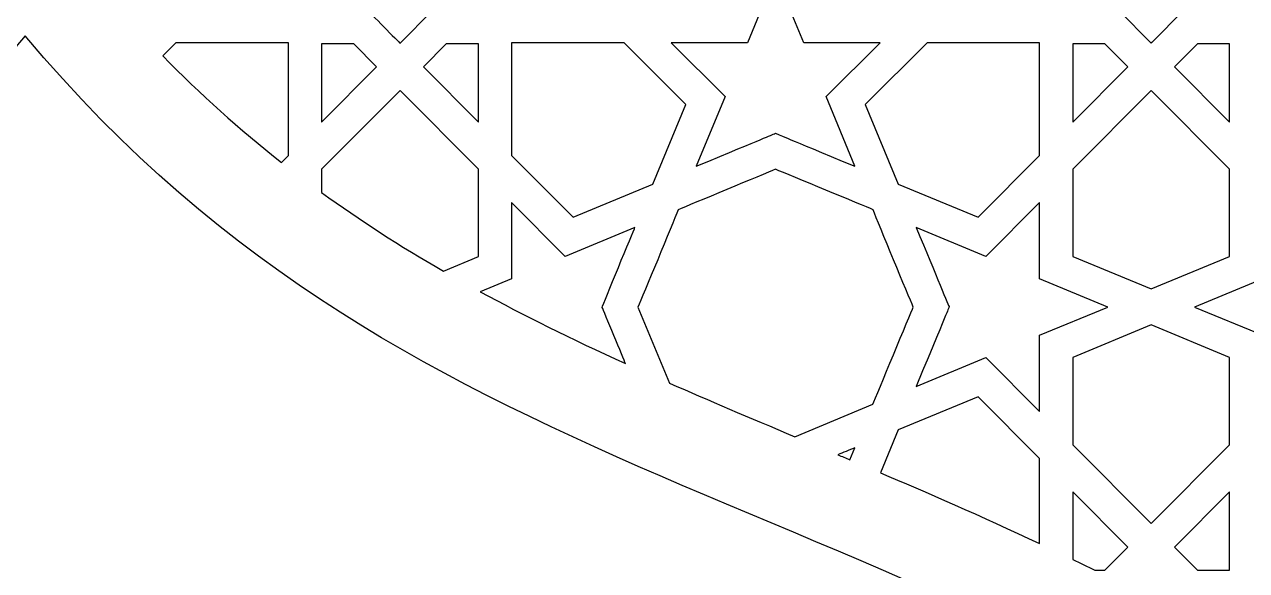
# Model space of a CAD drawing. Header units: millimetres. Extents: x -71 to 71, y -100 to 100.
# Drawn here: x 0 to 32.42, y 60.87 to 75.35 of the extents above; entities that cross this region are included whole.
import ezdxf

# ---------------------------------------------------------------- set-up
doc = ezdxf.new("R2010")
doc.units = ezdxf.units.MM
doc.header["$MEASUREMENT"] = 0
doc.layers.add('layer 1', color=7, linetype='Continuous')

msp = doc.modelspace()

# ---------------------------------------------------------------- linework, layer by layer
at = {"layer": 'layer 1', "color": 250}
for points, knots in [([(71.4703, 100.1536), (71.4703, 100.1536), (-71.4375, 100.1536), (-71.4375, 100.1536), (-71.4375, 100.1536), (-71.4375, 100.1536), (-71.4375, -99.8361), (-71.4375, -99.8361), (-71.4375, -99.8361), (-71.4375, -99.8361), (-47.8871, -99.8361), (-47.8871, -99.8361), (-47.8871, -99.8361), (-47.8871, -99.8361), (-47.8871, 29.4887), (-47.8871, 29.4887), (-47.8871, 29.4887), (-47.8871, 38.6786), (-43.8667, 47.1615), (-36.8563, 52.7622), (-36.8563, 52.7622), (-23.6283, 63.3317), (-10.5375, 62.4029), (0.0166, 75.0503), (0.0166, 75.0503), (10.5703, 62.4029), (23.6608, 63.3317), (36.8893, 52.7622), (36.8893, 52.7622), (43.8993, 47.1615), (47.9199, 38.6789), (47.9199, 29.4887), (47.9199, 29.4887), (47.9199, 29.4887), (47.9199, -99.8361), (47.9199, -99.8361), (47.9199, -99.8361), (47.9199, -99.8361), (71.4703, -99.8361), (71.4703, -99.8361), (71.4703, -99.8361), (71.4703, -99.8361), (71.4703, 100.1536), (71.4703, 100.1536)], [0, 0, 0, 0, 0.0833333, 0.0833333, 0.0833333, 0.0833333, 0.1666667, 0.1666667, 0.1666667, 0.1666667, 0.25, 0.25, 0.25, 0.25, 0.3333333, 0.3333333, 0.3333333, 0.3333333, 0.4166667, 0.4166667, 0.4166667, 0.4166667, 0.5, 0.5, 0.5, 0.5, 0.5833333, 0.5833333, 0.5833333, 0.5833333, 0.6666667, 0.6666667, 0.6666667, 0.6666667, 0.75, 0.75, 0.75, 0.75, 0.8333333, 0.8333333, 0.8333333, 0.8333333, 1, 1, 1, 1]), ([(6.9906, 77.8221), (6.9906, 77.8221), (7.8588, 78.6807), (7.8588, 78.6807), (7.8588, 78.6807), (7.8588, 78.6807), (7.8588, 79.9232), (7.8588, 79.9232), (7.8588, 79.9232), (7.8588, 79.9232), (9.101, 79.9232), (9.101, 79.9232), (9.101, 79.9232), (9.101, 79.9232), (9.9607, 80.7907), (9.9607, 80.7907), (9.9607, 80.7907), (9.9607, 80.7907), (10.8186, 79.9232), (10.8186, 79.9232), (10.8186, 79.9232), (10.8186, 79.9232), (12.0625, 79.9232), (12.0625, 79.9232), (12.0625, 79.9232), (12.0625, 79.9232), (12.0625, 78.6807), (12.0625, 78.6807), (12.0625, 78.6807), (12.0625, 78.6807), (12.9293, 77.8221), (12.9293, 77.8221), (12.9293, 77.8221), (12.9293, 77.8221), (12.0625, 76.9631), (12.0625, 76.9631), (12.0625, 76.9631), (12.0625, 76.9631), (12.0625, 75.7206), (12.0625, 75.7206), (12.0625, 75.7206), (12.0625, 75.7206), (10.8186, 75.7206), (10.8186, 75.7206), (10.8186, 75.7206), (10.8186, 75.7206), (9.961, 74.8538), (9.961, 74.8538), (9.961, 74.8538), (9.9399, 74.8739), (9.1218, 75.6998), (9.101, 75.7206), (9.101, 75.7206), (9.101, 75.7206), (7.8588, 75.7206), (7.8588, 75.7206), (7.8588, 75.7206), (7.8588, 75.7206), (7.8588, 76.9634), (7.8588, 76.9634), (7.8588, 76.9634), (7.8588, 76.9634), (6.9906, 77.8221), (6.9906, 77.8221)], [0, 0, 0, 0, 0.0588235, 0.0588235, 0.0588235, 0.0588235, 0.1176471, 0.1176471, 0.1176471, 0.1176471, 0.1764706, 0.1764706, 0.1764706, 0.1764706, 0.2352941, 0.2352941, 0.2352941, 0.2352941, 0.2941176, 0.2941176, 0.2941176, 0.2941176, 0.3529412, 0.3529412, 0.3529412, 0.3529412, 0.4117647, 0.4117647, 0.4117647, 0.4117647, 0.4705882, 0.4705882, 0.4705882, 0.4705882, 0.5294118, 0.5294118, 0.5294118, 0.5294118, 0.5882353, 0.5882353, 0.5882353, 0.5882353, 0.6470588, 0.6470588, 0.6470588, 0.6470588, 0.7058824, 0.7058824, 0.7058824, 0.7058824, 0.7647059, 0.7647059, 0.7647059, 0.7647059, 0.8235294, 0.8235294, 0.8235294, 0.8235294, 0.8823529, 0.8823529, 0.8823529, 0.8823529, 1, 1, 1, 1]), ([(29.9138, 74.8771), (29.9138, 74.8771), (29.9127, 74.8796), (29.9127, 74.8796), (29.9127, 74.8796), (29.9127, 74.8796), (29.8884, 74.8552), (29.8884, 74.8552), (29.8884, 74.8552), (29.8884, 74.8552), (29.0322, 75.7206), (29.0322, 75.7206), (29.0322, 75.7206), (29.0322, 75.7206), (27.7883, 75.7206), (27.7883, 75.7206), (27.7883, 75.7206), (27.7883, 75.7206), (27.7883, 76.9631), (27.7883, 76.9631), (27.7883, 76.9631), (27.7883, 76.9631), (26.9215, 77.8221), (26.9215, 77.8221), (26.9215, 77.8221), (26.9215, 77.8221), (27.7883, 78.6807), (27.7883, 78.6807), (27.7883, 78.6807), (27.7883, 78.6807), (27.7883, 79.9232), (27.7883, 79.9232), (27.7883, 79.9232), (27.7883, 79.9232), (29.0322, 79.9232), (29.0322, 79.9232), (29.0322, 79.9232), (29.0322, 79.9232), (29.8902, 80.7907), (29.8902, 80.7907), (29.8902, 80.7907), (29.8902, 80.7907), (30.7499, 79.9232), (30.7499, 79.9232), (30.7499, 79.9232), (30.7499, 79.9232), (31.992, 79.9232), (31.992, 79.9232), (31.992, 79.9232), (31.992, 79.9232), (31.992, 78.6807), (31.992, 78.6807), (31.992, 78.6807), (31.992, 78.6807), (32.8602, 77.8221), (32.8602, 77.8221), (32.8602, 77.8221), (32.8602, 77.8221), (31.992, 76.9634), (31.992, 76.9634), (31.992, 76.9634), (31.992, 76.9634), (31.992, 75.7206), (31.992, 75.7206), (31.992, 75.7206), (31.992, 75.7206), (30.7499, 75.7206), (30.7499, 75.7206), (30.7499, 75.7206), (30.7499, 75.7206), (29.9138, 74.8771), (29.9138, 74.8771)], [0, 0, 0, 0, 0.0526316, 0.0526316, 0.0526316, 0.0526316, 0.1052632, 0.1052632, 0.1052632, 0.1052632, 0.1578947, 0.1578947, 0.1578947, 0.1578947, 0.2105263, 0.2105263, 0.2105263, 0.2105263, 0.2631579, 0.2631579, 0.2631579, 0.2631579, 0.3157895, 0.3157895, 0.3157895, 0.3157895, 0.3684211, 0.3684211, 0.3684211, 0.3684211, 0.4210526, 0.4210526, 0.4210526, 0.4210526, 0.4736842, 0.4736842, 0.4736842, 0.4736842, 0.5263158, 0.5263158, 0.5263158, 0.5263158, 0.5789474, 0.5789474, 0.5789474, 0.5789474, 0.6315789, 0.6315789, 0.6315789, 0.6315789, 0.6842105, 0.6842105, 0.6842105, 0.6842105, 0.7368421, 0.7368421, 0.7368421, 0.7368421, 0.7894737, 0.7894737, 0.7894737, 0.7894737, 0.8421053, 0.8421053, 0.8421053, 0.8421053, 0.8947368, 0.8947368, 0.8947368, 0.8947368, 1, 1, 1, 1]), ([(19.1759, 74.8616), (19.1759, 74.8616), (19.9256, 76.6703), (19.9256, 76.6703), (19.9256, 76.6703), (19.9256, 76.6703), (20.6749, 74.8616), (20.6749, 74.8616), (20.6749, 74.8616), (20.6749, 74.8616), (22.696, 74.8616), (22.696, 74.8616), (22.696, 74.8616), (22.696, 74.8616), (21.2644, 73.4371), (21.2644, 73.4371), (21.2644, 73.4371), (21.2644, 73.4371), (22.0306, 71.5896), (22.0306, 71.5896), (22.0306, 71.5896), (20.132, 72.3763), (20.1037, 72.3879), (19.9256, 72.4634), (19.9256, 72.4634), (19.7471, 72.3879), (19.7178, 72.3759), (17.8202, 71.5896), (17.8202, 71.5896), (17.8202, 71.5896), (18.5865, 73.4371), (18.5865, 73.4371), (18.5865, 73.4371), (18.5865, 73.4371), (17.1552, 74.8616), (17.1552, 74.8616), (17.1552, 74.8616), (17.1552, 74.8616), (19.1759, 74.8616), (19.1759, 74.8616)], [0, 0, 0, 0, 0.0909091, 0.0909091, 0.0909091, 0.0909091, 0.1818182, 0.1818182, 0.1818182, 0.1818182, 0.2727273, 0.2727273, 0.2727273, 0.2727273, 0.3636364, 0.3636364, 0.3636364, 0.3636364, 0.4545455, 0.4545455, 0.4545455, 0.4545455, 0.5454545, 0.5454545, 0.5454545, 0.5454545, 0.6363636, 0.6363636, 0.6363636, 0.6363636, 0.7272727, 0.7272727, 0.7272727, 0.7272727, 0.8181818, 0.8181818, 0.8181818, 0.8181818, 1, 1, 1, 1]), ([(6.9995, 74.8616), (6.9995, 74.8616), (6.9995, 71.8767), (6.9995, 71.8767), (6.9995, 71.8767), (6.9995, 71.8767), (6.8167, 71.6922), (6.8167, 71.6922), (6.8167, 71.6922), (5.6949, 72.5731), (4.6634, 73.4977), (3.6675, 74.5151), (3.6675, 74.5151), (3.6675, 74.5151), (4.015, 74.8616), (4.015, 74.8616), (4.015, 74.8616), (4.015, 74.8616), (6.9995, 74.8616), (6.9995, 74.8616)], [0, 0, 0, 0, 0.1666667, 0.1666667, 0.1666667, 0.1666667, 0.3333333, 0.3333333, 0.3333333, 0.3333333, 0.5, 0.5, 0.5, 0.5, 0.6666667, 0.6666667, 0.6666667, 0.6666667, 1, 1, 1, 1]), ([(7.8807, 72.7625), (7.8807, 72.7625), (7.8807, 74.8397), (7.8807, 74.8397), (7.8807, 74.8397), (7.8807, 74.8397), (8.7337, 74.8397), (8.7337, 74.8397), (8.7337, 74.8397), (8.7337, 74.8397), (9.3394, 74.2287), (9.3394, 74.2287), (9.3394, 74.2287), (9.3394, 74.2287), (7.8807, 72.7625), (7.8807, 72.7625)], [0, 0, 0, 0, 0.2, 0.2, 0.2, 0.2, 0.4, 0.4, 0.4, 0.4, 0.6, 0.6, 0.6, 0.6, 1, 1, 1, 1]), ([(12.0396, 74.8397), (12.0396, 74.8397), (12.0396, 72.7625), (12.0396, 72.7625), (12.0396, 72.7625), (12.0396, 72.7625), (10.5809, 74.2287), (10.5809, 74.2287), (10.5809, 74.2287), (10.5809, 74.2287), (11.1866, 74.8397), (11.1866, 74.8397), (11.1866, 74.8397), (11.1866, 74.8397), (12.0396, 74.8397), (12.0396, 74.8397)], [0, 0, 0, 0, 0.2, 0.2, 0.2, 0.2, 0.4, 0.4, 0.4, 0.4, 0.6, 0.6, 0.6, 0.6, 1, 1, 1, 1]), ([(12.9219, 74.8616), (12.9219, 74.8616), (15.9064, 74.8616), (15.9064, 74.8616), (15.9064, 74.8616), (15.9064, 74.8616), (17.5465, 73.2293), (17.5465, 73.2293), (17.5465, 73.2293), (17.5465, 73.2293), (16.6684, 71.1137), (16.6684, 71.1137), (16.6684, 71.1137), (16.6684, 71.1137), (14.5538, 70.2367), (14.5538, 70.2367), (14.5538, 70.2367), (14.5538, 70.2367), (12.9219, 71.8771), (12.9219, 71.8771), (12.9219, 71.8771), (12.9219, 71.8771), (12.9219, 74.8616), (12.9219, 74.8616)], [0, 0, 0, 0, 0.1428571, 0.1428571, 0.1428571, 0.1428571, 0.2857143, 0.2857143, 0.2857143, 0.2857143, 0.4285714, 0.4285714, 0.4285714, 0.4285714, 0.5714286, 0.5714286, 0.5714286, 0.5714286, 0.7142857, 0.7142857, 0.7142857, 0.7142857, 1, 1, 1, 1]), ([(23.1814, 71.1137), (23.1814, 71.1137), (22.3044, 73.2293), (22.3044, 73.2293), (22.3044, 73.2293), (22.3044, 73.2293), (23.9444, 74.8616), (23.9444, 74.8616), (23.9444, 74.8616), (23.9444, 74.8616), (26.9289, 74.8616), (26.9289, 74.8616), (26.9289, 74.8616), (26.9289, 74.8616), (26.9289, 71.8771), (26.9289, 71.8771), (26.9289, 71.8771), (26.9289, 71.8771), (25.297, 70.2367), (25.297, 70.2367), (25.297, 70.2367), (25.297, 70.2367), (23.1814, 71.1137), (23.1814, 71.1137)], [0, 0, 0, 0, 0.1428571, 0.1428571, 0.1428571, 0.1428571, 0.2857143, 0.2857143, 0.2857143, 0.2857143, 0.4285714, 0.4285714, 0.4285714, 0.4285714, 0.5714286, 0.5714286, 0.5714286, 0.5714286, 0.7142857, 0.7142857, 0.7142857, 0.7142857, 1, 1, 1, 1]), ([(29.27, 74.2287), (29.27, 74.2287), (27.8112, 72.7625), (27.8112, 72.7625), (27.8112, 72.7625), (27.8112, 72.7625), (27.8112, 74.8397), (27.8112, 74.8397), (27.8112, 74.8397), (27.8112, 74.8397), (28.6643, 74.8397), (28.6643, 74.8397), (28.6643, 74.8397), (28.6643, 74.8397), (29.27, 74.2287), (29.27, 74.2287)], [0, 0, 0, 0, 0.2, 0.2, 0.2, 0.2, 0.4, 0.4, 0.4, 0.4, 0.6, 0.6, 0.6, 0.6, 1, 1, 1, 1]), ([(31.9705, 74.8397), (31.9705, 74.8397), (31.9705, 72.7625), (31.9705, 72.7625), (31.9705, 72.7625), (31.9705, 72.7625), (30.5114, 74.2287), (30.5114, 74.2287), (30.5114, 74.2287), (30.5114, 74.2287), (31.1175, 74.8397), (31.1175, 74.8397), (31.1175, 74.8397), (31.1175, 74.8397), (31.9705, 74.8397), (31.9705, 74.8397)], [0, 0, 0, 0, 0.2, 0.2, 0.2, 0.2, 0.4, 0.4, 0.4, 0.4, 0.6, 0.6, 0.6, 0.6, 1, 1, 1, 1]), ([(12.0396, 71.5123), (12.0396, 71.5123), (12.0396, 69.1949), (12.0396, 69.1949), (12.0396, 69.1949), (12.0396, 69.1949), (11.11, 68.8107), (11.11, 68.8107), (11.11, 68.8107), (9.9593, 69.474), (8.902, 70.1559), (7.8807, 70.8932), (7.8807, 70.8932), (7.8807, 70.8932), (7.8807, 71.5123), (7.8807, 71.5123), (7.8807, 71.5123), (7.8807, 71.5123), (9.96, 73.6022), (9.96, 73.6022), (9.96, 73.6022), (9.96, 73.6022), (12.0396, 71.5123), (12.0396, 71.5123)], [0, 0, 0, 0, 0.1428571, 0.1428571, 0.1428571, 0.1428571, 0.2857143, 0.2857143, 0.2857143, 0.2857143, 0.4285714, 0.4285714, 0.4285714, 0.4285714, 0.5714286, 0.5714286, 0.5714286, 0.5714286, 0.7142857, 0.7142857, 0.7142857, 0.7142857, 1, 1, 1, 1]), ([(27.8112, 71.5123), (27.8112, 71.5123), (29.8909, 73.6022), (29.8909, 73.6022), (29.8909, 73.6022), (29.8909, 73.6022), (31.9705, 71.5123), (31.9705, 71.5123), (31.9705, 71.5123), (31.9705, 71.5123), (31.9705, 69.1949), (31.9705, 69.1949), (31.9705, 69.1949), (31.9705, 69.1949), (29.8909, 68.3348), (29.8909, 68.3348), (29.8909, 68.3348), (29.8909, 68.3348), (27.8112, 69.1949), (27.8112, 69.1949), (27.8112, 69.1949), (27.8112, 69.1949), (27.8112, 71.5123), (27.8112, 71.5123)], [0, 0, 0, 0, 0.1428571, 0.1428571, 0.1428571, 0.1428571, 0.2857143, 0.2857143, 0.2857143, 0.2857143, 0.4285714, 0.4285714, 0.4285714, 0.4285714, 0.5714286, 0.5714286, 0.5714286, 0.5714286, 0.7142857, 0.7142857, 0.7142857, 0.7142857, 1, 1, 1, 1]), ([(17.3397, 70.436), (17.6661, 70.5718), (19.6017, 71.374), (19.9256, 71.5081), (19.9256, 71.5081), (20.3137, 71.3472), (22.2299, 70.5531), (22.5111, 70.436), (22.5111, 70.436), (22.6635, 70.0458), (23.4513, 68.1549), (23.5768, 67.8565), (23.5768, 67.8565), (23.5031, 67.678), (22.6099, 65.5246), (22.5058, 65.2759), (22.5058, 65.2759), (22.5058, 65.2759), (20.4375, 64.4179), (20.4375, 64.4179), (20.4375, 64.4179), (19.1989, 64.9383), (18.1624, 65.3757), (17.1118, 65.8372), (17.1118, 65.8372), (17.1118, 65.8372), (16.274, 67.8565), (16.274, 67.8565), (16.274, 67.8565), (16.3999, 68.1553), (17.1873, 70.0458), (17.3397, 70.436)], [0, 0, 0, 0, 0.1111111, 0.1111111, 0.1111111, 0.1111111, 0.2222222, 0.2222222, 0.2222222, 0.2222222, 0.3333333, 0.3333333, 0.3333333, 0.3333333, 0.4444444, 0.4444444, 0.4444444, 0.4444444, 0.5555556, 0.5555556, 0.5555556, 0.5555556, 0.6666667, 0.6666667, 0.6666667, 0.6666667, 0.7777778, 0.7777778, 0.7777778, 0.7777778, 1, 1, 1, 1]), ([(12.9219, 68.6061), (12.9219, 68.6061), (12.9219, 70.6272), (12.9219, 70.6272), (12.9219, 70.6272), (12.9219, 70.6272), (14.3464, 69.1967), (14.3464, 69.1967), (14.3464, 69.1967), (14.3464, 69.1967), (16.1925, 69.9618), (16.1925, 69.9618), (16.1925, 69.9618), (16.1608, 69.8849), (15.3423, 67.9267), (15.3247, 67.8448), (15.3247, 67.8448), (15.3617, 67.7584), (15.9036, 66.4496), (15.941, 66.3586), (15.941, 66.3586), (14.4752, 67.0253), (13.2419, 67.6349), (12.0897, 68.2618), (12.0897, 68.2618), (12.0897, 68.2618), (12.9219, 68.6061), (12.9219, 68.6061)], [0, 0, 0, 0, 0.125, 0.125, 0.125, 0.125, 0.25, 0.25, 0.25, 0.25, 0.375, 0.375, 0.375, 0.375, 0.5, 0.5, 0.5, 0.5, 0.625, 0.625, 0.625, 0.625, 0.75, 0.75, 0.75, 0.75, 1, 1, 1, 1]), ([(24.5308, 67.8565), (24.5308, 67.8565), (24.1857, 68.6894), (23.6583, 69.9618), (23.6583, 69.9618), (23.6583, 69.9618), (25.5044, 69.1967), (25.5044, 69.1967), (25.5044, 69.1967), (25.5044, 69.1967), (26.9289, 70.6272), (26.9289, 70.6272), (26.9289, 70.6272), (26.9289, 70.6272), (26.9289, 68.6061), (26.9289, 68.6061), (26.9289, 68.6061), (26.9289, 68.6061), (28.739, 67.8568), (28.739, 67.8568), (28.739, 67.8568), (28.739, 67.8568), (26.9289, 67.1086), (26.9289, 67.1086), (26.9289, 67.1086), (26.9289, 67.1086), (26.9289, 65.0865), (26.9289, 65.0865), (26.9289, 65.0865), (26.9289, 65.0865), (25.5044, 66.5177), (25.5044, 66.5177), (25.5044, 66.5177), (25.5044, 66.5177), (23.6583, 65.7514), (23.6583, 65.7514), (23.6583, 65.7514), (24.6309, 68.0995), (24.4743, 67.7221), (24.5308, 67.8565)], [0, 0, 0, 0, 0.0909091, 0.0909091, 0.0909091, 0.0909091, 0.1818182, 0.1818182, 0.1818182, 0.1818182, 0.2727273, 0.2727273, 0.2727273, 0.2727273, 0.3636364, 0.3636364, 0.3636364, 0.3636364, 0.4545455, 0.4545455, 0.4545455, 0.4545455, 0.5454545, 0.5454545, 0.5454545, 0.5454545, 0.6363636, 0.6363636, 0.6363636, 0.6363636, 0.7272727, 0.7272727, 0.7272727, 0.7272727, 0.8181818, 0.8181818, 0.8181818, 0.8181818, 1, 1, 1, 1]), ([(31.0427, 67.8568), (31.0427, 67.8568), (32.8514, 68.6061), (32.8514, 68.6061), (32.8514, 68.6061), (32.8514, 68.6061), (32.8514, 70.6272), (32.8514, 70.6272), (32.8514, 70.6272), (32.8514, 70.6272), (34.2759, 69.1967), (34.2759, 69.1967), (34.2759, 69.1967), (34.2759, 69.1967), (36.1234, 69.9622), (36.1234, 69.9622), (36.1234, 69.9622), (35.5275, 68.525), (35.3243, 68.035), (35.2496, 67.8565), (35.2496, 67.8565), (35.3243, 67.6783), (35.2164, 67.9397), (36.1234, 65.7514), (36.1234, 65.7514), (36.1234, 65.7514), (34.2759, 66.5177), (34.2759, 66.5177), (34.2759, 66.5177), (34.2759, 66.5177), (32.8514, 65.0865), (32.8514, 65.0865), (32.8514, 65.0865), (32.8514, 65.0865), (32.8514, 67.1086), (32.8514, 67.1086), (32.8514, 67.1086), (32.8514, 67.1086), (31.0427, 67.8568), (31.0427, 67.8568)], [0, 0, 0, 0, 0.0909091, 0.0909091, 0.0909091, 0.0909091, 0.1818182, 0.1818182, 0.1818182, 0.1818182, 0.2727273, 0.2727273, 0.2727273, 0.2727273, 0.3636364, 0.3636364, 0.3636364, 0.3636364, 0.4545455, 0.4545455, 0.4545455, 0.4545455, 0.5454545, 0.5454545, 0.5454545, 0.5454545, 0.6363636, 0.6363636, 0.6363636, 0.6363636, 0.7272727, 0.7272727, 0.7272727, 0.7272727, 0.8181818, 0.8181818, 0.8181818, 0.8181818, 1, 1, 1, 1]), ([(27.8112, 66.5184), (27.8112, 66.5184), (29.8909, 67.3799), (29.8909, 67.3799), (29.8909, 67.3799), (29.8909, 67.3799), (31.9705, 66.5184), (31.9705, 66.5184), (31.9705, 66.5184), (31.9705, 66.5184), (31.9705, 64.2024), (31.9705, 64.2024), (31.9705, 64.2024), (31.9705, 64.2024), (29.8909, 62.1111), (29.8909, 62.1111), (29.8909, 62.1111), (29.8909, 62.1111), (27.8112, 64.2024), (27.8112, 64.2024), (27.8112, 64.2024), (27.8112, 64.2024), (27.8112, 66.5184), (27.8112, 66.5184)], [0, 0, 0, 0, 0.1428571, 0.1428571, 0.1428571, 0.1428571, 0.2857143, 0.2857143, 0.2857143, 0.2857143, 0.4285714, 0.4285714, 0.4285714, 0.4285714, 0.5714286, 0.5714286, 0.5714286, 0.5714286, 0.7142857, 0.7142857, 0.7142857, 0.7142857, 1, 1, 1, 1]), ([(23.1817, 64.6003), (23.1817, 64.6003), (25.297, 65.4777), (25.297, 65.4777), (25.297, 65.4777), (25.297, 65.4777), (26.9289, 63.8376), (26.9289, 63.8376), (26.9289, 63.8376), (26.9289, 63.8376), (26.9289, 61.5855), (26.9289, 61.5855), (26.9289, 61.5855), (25.3831, 62.3133), (23.8746, 62.9648), (22.709, 63.4605), (22.709, 63.4605), (22.709, 63.4605), (23.1817, 64.6003), (23.1817, 64.6003)], [0, 0, 0, 0, 0.1666667, 0.1666667, 0.1666667, 0.1666667, 0.3333333, 0.3333333, 0.3333333, 0.3333333, 0.5, 0.5, 0.5, 0.5, 0.6666667, 0.6666667, 0.6666667, 0.6666667, 1, 1, 1, 1]), ([(22.0306, 64.1251), (22.0306, 64.1251), (21.8976, 63.8045), (21.8976, 63.8045), (21.8976, 63.8045), (21.7918, 63.8493), (21.686, 63.8937), (21.5805, 63.9382), (21.5805, 63.9382), (21.7177, 63.9953), (21.8673, 64.0574), (22.0306, 64.1251)], [0, 0, 0, 0, 0.25, 0.25, 0.25, 0.25, 0.5, 0.5, 0.5, 0.5, 1, 1, 1, 1]), ([(29.27, 61.486), (29.27, 61.486), (28.6643, 60.8746), (28.6643, 60.8746), (28.6643, 60.8746), (28.6643, 60.8746), (28.3986, 60.8746), (28.3986, 60.8746), (28.3986, 60.8746), (28.2028, 60.972), (28.0074, 61.0694), (27.8112, 61.1639), (27.8112, 61.1639), (27.8112, 61.1639), (27.8112, 62.9521), (27.8112, 62.9521), (27.8112, 62.9521), (27.8112, 62.9521), (29.27, 61.486), (29.27, 61.486)], [0, 0, 0, 0, 0.1666667, 0.1666667, 0.1666667, 0.1666667, 0.3333333, 0.3333333, 0.3333333, 0.3333333, 0.5, 0.5, 0.5, 0.5, 0.6666667, 0.6666667, 0.6666667, 0.6666667, 1, 1, 1, 1]), ([(31.9705, 62.9521), (31.9705, 62.9521), (31.9705, 60.8746), (31.9705, 60.8746), (31.9705, 60.8746), (31.9705, 60.8746), (31.1175, 60.8746), (31.1175, 60.8746), (31.1175, 60.8746), (31.1175, 60.8746), (30.5114, 61.486), (30.5114, 61.486), (30.5114, 61.486), (30.5114, 61.486), (31.9705, 62.9521), (31.9705, 62.9521)], [0, 0, 0, 0, 0.2, 0.2, 0.2, 0.2, 0.4, 0.4, 0.4, 0.4, 0.6, 0.6, 0.6, 0.6, 1, 1, 1, 1])]:
    msp.add_open_spline(points, degree=3, knots=knots, dxfattribs=at)

doc.saveas('drawing.dxf')
